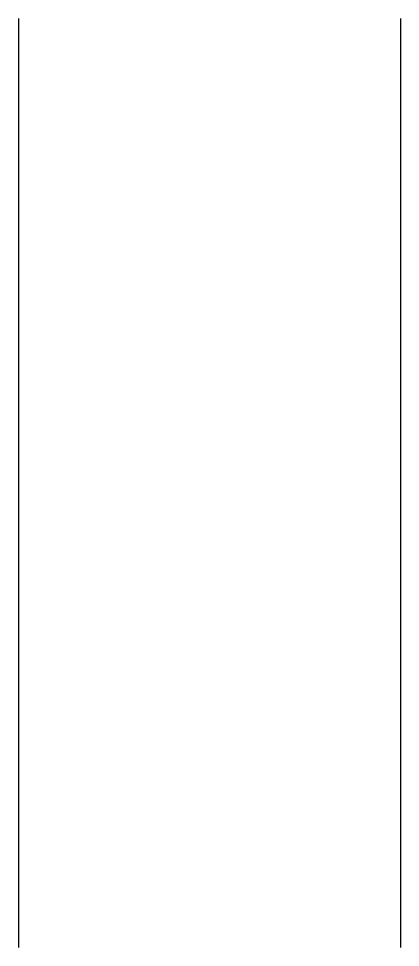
# Model space of a CAD drawing. Extents: x -3.6 to 3.6, y -8.8 to 8.8.
import ezdxf

# ---------------------------------------------------------------- set-up
doc = ezdxf.new("R2010")
doc.units = 0
doc.header["$MEASUREMENT"] = 0
doc.layers.add('FIACAOELETRICA', color=1, linetype='CONTINUOUS')

msp = doc.modelspace()

# ---------------------------------------------------------------- linework, layer by layer
at = {"layer": 'FIACAOELETRICA'}
for p, q in [((-3.601, 8.767), (-3.601, -8.767)), ((3.601, 8.767), (3.601, -8.767))]:
    msp.add_line(p, q, dxfattribs=at)

doc.saveas('drawing.dxf')
